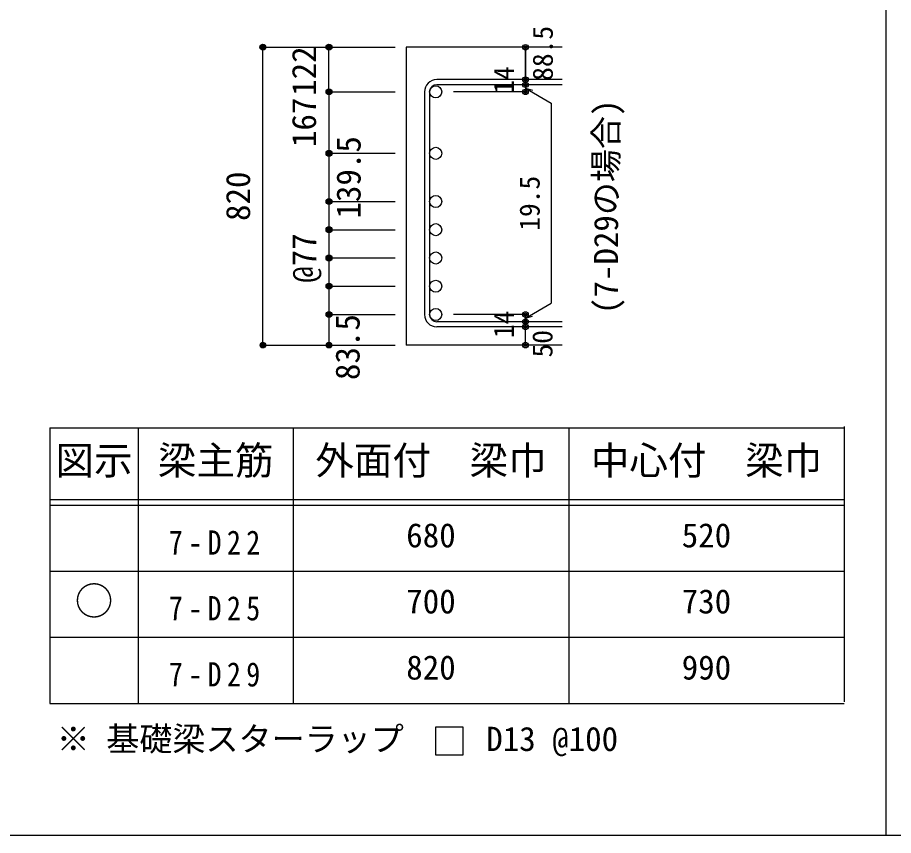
# Model space of a CAD drawing. Units: millimetres at full size, sheet at 1:30, with parts at other scales. Extents: x -5973 to 5954, y -4195 to 4201.
# Drawn here: x -3489 to -1104, y -4195 to -1968 of the extents above; entities that cross this region are included whole.
import ezdxf
from ezdxf.enums import TextEntityAlignment as Align

# ---------------------------------------------------------------- set-up
doc = ezdxf.new("R2010")
doc.units = ezdxf.units.MM
doc.header["$LTSCALE"] = 30
doc.header["$PDMODE"] = 32
doc.header["$PDSIZE"] = 15
for name, color, linetype in [('0-1_躯体線', 2, 'Continuous'), ('0-5_基礎梁筋', 7, 'Continuous'), ('0-6_スタラップ筋', 7, 'Continuous'), ('0-7_文字', 4, 'Continuous'), ('0-D_寸法', 4, 'Continuous'), ('6-7_文字', 7, 'Continuous'), ('6-E_枠', 7, 'Continuous'), ('F-0_枠', 6, 'Continuous')]:
    doc.layers.add(name, color=color, linetype=linetype)
doc.styles.add('ＭＳ ゴシック', font='')
doc.styles.get('ＭＳ ゴシック').set_extended_font_data('MS Gothic')

msp = doc.modelspace()

# ---------------------------------------------------------------- linework, layer by layer
at = {"layer": '0-1_躯体線'}
for p, q in [((-2005.8, -2048.49), (-2430.8, -2048.49)), ((-2430.8, -2048.49), (-2430.8, -2859.99)), ((-2005.8, -2859.99), (-2430.8, -2859.99))]:
    msp.add_line(p, q, dxfattribs=at)
at = {"layer": '0-5_基礎梁筋', "color": 3}
for centre in [(-2350.3, -2170.19), (-2350.3, -2337.49), (-2350.3, -2468.49), (-2350.3, -2545.49), (-2350.3, -2622.49), (-2350.3, -2699.49), (-2350.3, -2776.49)]:
    msp.add_circle(centre, 16.5, dxfattribs=at)
at = {"layer": '0-5_基礎梁筋'}
for p in [(-2820.8, -2048.49), (-2820.8, -2859.99)]:
    msp.add_point(p, dxfattribs=at)
at = {"layer": '0-6_スタラップ筋'}
for p, q in [((-2005.8, -2136.69), (-2347.3, -2136.69)), ((-2380.8, -2170.19), (-2380.8, -2776.49)), ((-2366.8, -2170.19), (-2366.8, -2776.49)), ((-2005.8, -2150.69), (-2347.3, -2150.69)), ((-2005.8, -2795.99), (-2347.3, -2795.99)), ((-2005.8, -2809.99), (-2347.3, -2809.99))]:
    msp.add_line(p, q, dxfattribs=at)
for centre, radius, start, end in [((-2347.3, -2170.19), 33.5, 90, 180), ((-2347.3, -2170.19), 19.5, 90, 180), ((-2347.3, -2776.49), 33.5, 180, 270), ((-2347.3, -2776.49), 19.5, 180, 270)]:
    msp.add_arc(centre, radius, start, end, dxfattribs=at)
at = {"layer": '0-D_寸法'}
for p, q in [((-2820.8, -2859.99), (-2820.8, -2048.49)), ((-2640.8, -2170.19), (-2640.8, -2048.49)), ((-2105.8, -2150.69), (-2105.8, -2136.69)), ((-2640.8, -2170.19), (-2640.8, -2249.46)), ((-2640.8, -2170.19), (-2460.8, -2170.19)), ((-2105.8, -2170.19), (-2301.89, -2170.19)), ((-2105.8, -2150.69), (-2105.8, -2170.19)), ((-2105.8, -2160.44), (-2035.74, -2200.89)), ((-2105.8, -2160.44), (-2086.48, -2165.62)), ((-2035.74, -2200.89), (-2035.74, -2745.79)), ((-2640.8, -2249.46), (-2640.8, -2334.99)), ((-2640.8, -2334.99), (-2640.8, -2776.49)), ((-2640.8, -2337.49), (-2460.8, -2337.49)), ((-2640.8, -2337.49), (-2460.8, -2337.49)), ((-2640.8, -2468.49), (-2460.8, -2468.49)), ((-2640.8, -2545.49), (-2460.8, -2545.49)), ((-2640.8, -2622.49), (-2460.8, -2622.49)), ((-2640.8, -2699.49), (-2460.8, -2699.49)), ((-2105.8, -2786.24), (-2035.74, -2745.79)), ((-2640.8, -2776.49), (-2640.8, -2859.99)), ((-2640.8, -2776.49), (-2460.8, -2776.49)), ((-2105.8, -2776.49), (-2301.89, -2776.49)), ((-2105.8, -2795.99), (-2105.8, -2776.49)), ((-2105.8, -2786.24), (-2086.48, -2781.07)), ((-2105.8, -2809.99), (-2105.8, -2795.99)), ((-2105.8, -2859.99), (-2105.8, -2809.99))]:
    msp.add_line(p, q, dxfattribs=at)
for points in [[(-2820.8, -2048.49), (-2640.8, -2048.49), (-2460.8, -2048.49)], [(-2820.8, -2048.49), (-2640.8, -2048.49), (-2460.8, -2048.49)], [(-2105.8, -2136.69), (-2105.8, -2048.49), (-2105.8, -2136.69)], [(-2820.8, -2859.99), (-2640.8, -2859.99), (-2460.8, -2859.99)]]:
    msp.add_lwpolyline(points, dxfattribs=at)
for centre, radius in [((-2820.8, -2048.49), 8), ((-2820.8, -2048.49), 7.2), ((-2820.8, -2048.49), 6.4), ((-2820.8, -2048.49), 5.6), ((-2820.8, -2048.49), 4.8), ((-2820.8, -2048.49), 4), ((-2820.8, -2048.49), 3.2), ((-2820.8, -2048.49), 2.4), ((-2820.8, -2048.49), 1.6), ((-2820.8, -2048.49), 0.8), ((-2640.8, -2048.49), 8), ((-2640.8, -2048.49), 7.2), ((-2640.8, -2048.49), 6.4), ((-2640.8, -2048.49), 5.6), ((-2640.8, -2048.49), 4.8), ((-2640.8, -2048.49), 4), ((-2640.8, -2048.49), 3.2), ((-2640.8, -2048.49), 2.4), ((-2640.8, -2048.49), 1.6), ((-2640.8, -2048.49), 0.8), ((-2105.8, -2048.49), 4), ((-2105.8, -2048.49), 3.6), ((-2105.8, -2048.49), 3.2), ((-2105.8, -2048.49), 2.8), ((-2105.8, -2048.49), 2.4), ((-2105.8, -2048.49), 2), ((-2105.8, -2048.49), 1.6), ((-2105.8, -2048.49), 1.2), ((-2105.8, -2048.49), 0.8), ((-2105.8, -2048.49), 0.4), ((-2105.8, -2136.69), 4), ((-2105.8, -2136.69), 3.6), ((-2105.8, -2136.69), 3.2), ((-2105.8, -2136.69), 2.8), ((-2105.8, -2136.69), 2.4), ((-2105.8, -2136.69), 2), ((-2105.8, -2136.69), 1.6), ((-2105.8, -2136.69), 1.2), ((-2105.8, -2136.69), 0.8), ((-2105.8, -2136.69), 0.4), ((-2640.8, -2170.19), 8), ((-2640.8, -2170.19), 7.2), ((-2640.8, -2170.19), 6.4), ((-2640.8, -2170.19), 5.6), ((-2640.8, -2170.19), 4.8), ((-2640.8, -2170.19), 4), ((-2640.8, -2170.19), 3.2), ((-2640.8, -2170.19), 2.4), ((-2640.8, -2170.19), 1.6), ((-2640.8, -2170.19), 0.8), ((-2105.8, -2150.69), 4), ((-2105.8, -2170.19), 4), ((-2105.8, -2150.69), 3.6), ((-2105.8, -2170.19), 3.6), ((-2105.8, -2150.69), 3.2), ((-2105.8, -2170.19), 3.2), ((-2105.8, -2150.69), 2.8), ((-2105.8, -2170.19), 2.8), ((-2105.8, -2150.69), 2.4), ((-2105.8, -2170.19), 2.4), ((-2105.8, -2150.69), 2), ((-2105.8, -2170.19), 2), ((-2105.8, -2150.69), 1.6), ((-2105.8, -2170.19), 1.6), ((-2105.8, -2150.69), 1.2), ((-2105.8, -2170.19), 1.2), ((-2105.8, -2150.69), 0.8), ((-2105.8, -2170.19), 0.8), ((-2105.8, -2150.69), 0.4), ((-2105.8, -2170.19), 0.4), ((-2640.8, -2337.49), 8), ((-2640.8, -2337.49), 7.2), ((-2640.8, -2337.49), 6.4), ((-2640.8, -2337.49), 5.6), ((-2640.8, -2337.49), 4.8), ((-2640.8, -2337.49), 4), ((-2640.8, -2337.49), 3.2), ((-2640.8, -2337.49), 2.4), ((-2640.8, -2337.49), 1.6), ((-2640.8, -2337.49), 0.8), ((-2640.8, -2468.49), 8), ((-2640.8, -2468.49), 7.2), ((-2640.8, -2468.49), 6.4), ((-2640.8, -2468.49), 5.6), ((-2640.8, -2468.49), 4.8), ((-2640.8, -2468.49), 4), ((-2640.8, -2468.49), 3.2), ((-2640.8, -2468.49), 2.4), ((-2640.8, -2468.49), 1.6), ((-2640.8, -2468.49), 0.8), ((-2640.8, -2545.49), 8), ((-2640.8, -2545.49), 7.2), ((-2640.8, -2545.49), 6.4), ((-2640.8, -2545.49), 5.6), ((-2640.8, -2545.49), 4.8), ((-2640.8, -2545.49), 4), ((-2640.8, -2545.49), 3.2), ((-2640.8, -2545.49), 2.4), ((-2640.8, -2545.49), 1.6), ((-2640.8, -2545.49), 0.8), ((-2640.8, -2622.49), 8), ((-2640.8, -2622.49), 7.2), ((-2640.8, -2622.49), 6.4), ((-2640.8, -2622.49), 5.6), ((-2640.8, -2622.49), 4.8), ((-2640.8, -2622.49), 4), ((-2640.8, -2622.49), 3.2), ((-2640.8, -2622.49), 2.4), ((-2640.8, -2622.49), 1.6), ((-2640.8, -2622.49), 0.8), ((-2640.8, -2699.49), 8), ((-2640.8, -2699.49), 7.2), ((-2640.8, -2699.49), 6.4), ((-2640.8, -2699.49), 5.6), ((-2640.8, -2699.49), 4.8), ((-2640.8, -2699.49), 4), ((-2640.8, -2699.49), 3.2), ((-2640.8, -2699.49), 2.4), ((-2640.8, -2699.49), 1.6), ((-2640.8, -2699.49), 0.8), ((-2640.8, -2776.49), 8), ((-2640.8, -2776.49), 7.2), ((-2640.8, -2776.49), 6.4), ((-2640.8, -2776.49), 5.6), ((-2640.8, -2776.49), 4.8), ((-2640.8, -2776.49), 4), ((-2640.8, -2776.49), 3.2), ((-2640.8, -2776.49), 2.4), ((-2640.8, -2776.49), 1.6), ((-2640.8, -2776.49), 0.8), ((-2105.8, -2776.49), 4), ((-2105.8, -2776.49), 3.6), ((-2105.8, -2776.49), 3.2), ((-2105.8, -2776.49), 2.8), ((-2105.8, -2776.49), 2.4), ((-2105.8, -2776.49), 2), ((-2105.8, -2776.49), 1.6), ((-2105.8, -2776.49), 1.2), ((-2105.8, -2776.49), 0.8), ((-2105.8, -2776.49), 0.4), ((-2105.8, -2795.99), 4), ((-2105.8, -2809.99), 4), ((-2105.8, -2795.99), 3.6), ((-2105.8, -2809.99), 3.6), ((-2105.8, -2795.99), 3.2), ((-2105.8, -2809.99), 3.2), ((-2105.8, -2795.99), 2.8), ((-2105.8, -2809.99), 2.8), ((-2105.8, -2795.99), 2.4), ((-2105.8, -2809.99), 2.4), ((-2105.8, -2795.99), 2), ((-2105.8, -2809.99), 2), ((-2105.8, -2795.99), 1.6), ((-2105.8, -2809.99), 1.6), ((-2105.8, -2795.99), 1.2), ((-2105.8, -2809.99), 1.2), ((-2105.8, -2795.99), 0.8), ((-2105.8, -2809.99), 0.8), ((-2105.8, -2795.99), 0.4), ((-2105.8, -2809.99), 0.4), ((-2820.8, -2859.99), 7.2), ((-2820.8, -2859.99), 6.4), ((-2820.8, -2859.99), 5.6), ((-2820.8, -2859.99), 4.8), ((-2820.8, -2859.99), 4), ((-2820.8, -2859.99), 3.2), ((-2820.8, -2859.99), 2.4), ((-2820.8, -2859.99), 1.6), ((-2820.8, -2859.99), 0.8), ((-2640.8, -2859.99), 7.2), ((-2640.8, -2859.99), 6.4), ((-2640.8, -2859.99), 5.6), ((-2640.8, -2859.99), 4.8), ((-2640.8, -2859.99), 4), ((-2640.8, -2859.99), 3.2), ((-2640.8, -2859.99), 2.4), ((-2640.8, -2859.99), 1.6), ((-2640.8, -2859.99), 0.8), ((-2105.8, -2859.99), 4), ((-2105.8, -2859.99), 3.6), ((-2105.8, -2859.99), 3.2), ((-2105.8, -2859.99), 2.8), ((-2105.8, -2859.99), 2.4), ((-2105.8, -2859.99), 2), ((-2105.8, -2859.99), 1.6), ((-2105.8, -2859.99), 1.2), ((-2105.8, -2859.99), 0.8), ((-2105.8, -2859.99), 0.4)]:
    msp.add_circle(centre, radius, dxfattribs=at)
at = {"layer": '0-D_寸法', "color": 7}
for p in [(-2820.8, -2048.49), (-2640.8, -2048.49), (-2105.8, -2048.49), (-2105.8, -2136.69), (-2105.8, -2150.69), (-2640.8, -2170.19), (-2640.8, -2170.19), (-2105.8, -2170.19), (-2640.8, -2337.49), (-2640.8, -2337.49), (-2640.8, -2468.49), (-2640.8, -2468.49), (-2640.8, -2468.49), (-2640.8, -2545.49), (-2640.8, -2545.49), (-2640.8, -2545.49), (-2640.8, -2622.49), (-2640.8, -2622.49), (-2640.8, -2622.49), (-2640.8, -2699.49), (-2640.8, -2699.49), (-2640.8, -2699.49), (-2640.8, -2776.49), (-2640.8, -2776.49), (-2640.8, -2776.49), (-2105.8, -2776.49), (-2105.8, -2776.49), (-2105.8, -2795.99), (-2105.8, -2809.99), (-2820.8, -2859.99), (-2640.8, -2859.99), (-2105.8, -2859.99)]:
    msp.add_point(p, dxfattribs=at)
at = {"layer": '6-7_文字'}
msp.add_lwpolyline([(-2350.42, -3975.45), (-2275.42, -3975.45), (-2275.42, -3900.45), (-2350.42, -3900.45)], close=True, dxfattribs=at)
at = {"layer": '6-E_枠', "color": 3}
for p, q in [((-3400.52, -3085.43), (-3400.52, -3835.43)), ((-3400.52, -3085.43), (-1238, -3085.43)), ((-1238, -3081.15), (-1238, -3831.15)), ((-3400.52, -3835.43), (-1238, -3835.43))]:
    msp.add_line(p, q, dxfattribs=at)
at = {"layer": '6-E_枠'}
for p, q in [((-3160.52, -3085.43), (-3160.52, -3835.43)), ((-2738, -3085.43), (-2738, -3835.43)), ((-1988, -3085.43), (-1988, -3835.43)), ((-3400.52, -3280.43), (-1238, -3280.43)), ((-3400.52, -3295.43), (-1238, -3295.43)), ((-3400.52, -3475.43), (-1238, -3475.43)), ((-3400.52, -3655.43), (-1238, -3655.43))]:
    msp.add_line(p, q, dxfattribs=at)
at = {"layer": 'F-0_枠', "color": 2}
msp.add_line((-1124.64, 4201.15), (-1124.64, -4195.24), dxfattribs=at)
at = {"layer": 'F-0_枠'}
msp.add_line((5954.1, -4195.24), (-5972.88, -4195.24), dxfattribs=at)

# ---------------------------------------------------------------- texts
at = {"layer": '0-7_文字', "color": 7, "style": 'ＭＳ ゴシック'}
msp.add_text('(7-D29の場合)', height=65.98, rotation=90, dxfattribs=at).set_placement((-1833.91, -2775.2), align=Align.BOTTOM_LEFT)
at = {"layer": '0-D_寸法', "style": 'ＭＳ ゴシック'}
for s, height, p in [('88.5', 54.99, (-2014.93, -2140.06)), ('122', 65.98, (-2656.09, -2180.97)), ('14', 54.99, (-2121.03, -2175.36)), ('167', 65.98, (-2656.18, -2320.44)), ('139.5', 65.98, (-2534.91, -2515.14)), ('820', 65.98, (-2835.8, -2521.74)), ('19.5', 54.99, (-2050.74, -2548.34)), ('@77', 65.98, (-2655.8, -2689.99)), ('83.5', 65.98, (-2537.56, -2954.97)), ('14', 54.99, (-2121.06, -2840.67)), ('50', 54.99, (-2015.8, -2893.49))]:
    msp.add_text(s, height=height, rotation=90, dxfattribs=at).set_placement(p, align=Align.BOTTOM_LEFT)
at = {"layer": '6-7_文字', "color": 2, "style": 'ＭＳ ゴシック'}
for s, p in [('梁主筋', (-3106.76, -3235.43)), ('外面付\u3000梁巾', (-2678, -3235.43)), ('中心付\u3000梁巾', (-1928, -3235.43)), ('図示', (-3385.52, -3235.43)), ('○', (-3333.02, -3617.93))]:
    msp.add_text(s, height=76.98, dxfattribs=at).set_placement(p, align=Align.BOTTOM_LEFT)
at = {"layer": '6-7_文字', "style": 'ＭＳ ゴシック'}
for s, p in [('680', (-2430.5, -3430.43)), ('520', (-1680.5, -3430.43)), ('700', (-2430.5, -3610.43)), ('730', (-1680.5, -3610.43)), ('820', (-2430.5, -3790.43)), ('990', (-1680.5, -3790.43)), ('※ 基礎梁スターラップ     D13 @100', (-3381.96, -3985.01))]:
    msp.add_text(s, height=65.98, dxfattribs=at).set_placement(p, align=Align.BOTTOM_LEFT)
at = {"layer": '6-7_文字', "char_height": 65.98, "attachment_point": 7, "style": 'ＭＳ ゴシック'}
for s, insert in [('\\T1.38;\\W0.85;7-D22', (-3076.76, -3430.43)), ('\\T1.38;\\W0.85;7-D25', (-3076.76, -3610.43)), ('\\T1.38;\\W0.85;7-D29', (-3076.76, -3790.43))]:
    msp.add_mtext(s, dxfattribs=dict(at, insert=insert))

doc.saveas('drawing.dxf')
